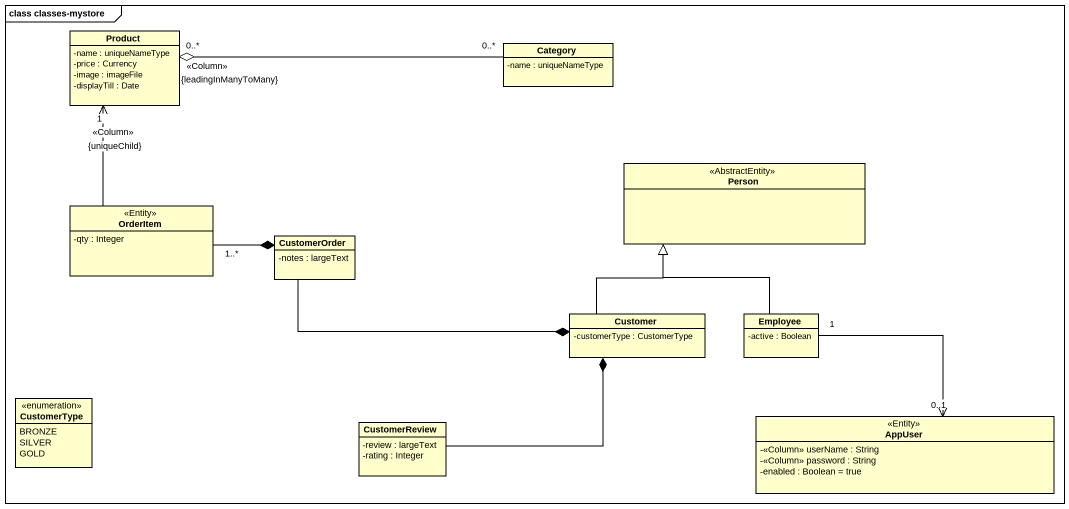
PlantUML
@startuml
mainframe class classes-mystore
hide circle
hide empty members
skinparam classAttributeIconSize 0
class Product {
  -name : uniqueNameType
  -price : Currency
  -image : imageFile
  -displayTill : Date
}
class Category {
  -name : uniqueNameType
}
class "Person" as Person_ <<AbstractEntity>>
class OrderItem <<Entity>> {
  -qty : Integer
}
class CustomerOrder {
  -notes : largeText
}
class Customer {
  -customerType : CustomerType
}
class Employee {
  -active : Boolean
}
enum CustomerType {
  BRONZE
  SILVER
  GOLD
}
class AppUser <<Entity>> {
  -<<Column>> userName : String
  -<<Column>> password : String
  -enabled : Boolean = true
}
class CustomerReview {
  -review : largeText
  -rating : Integer
}
Product "0..*\n<<Column>>\n{leadingInManyToMany}" o-right- "0..*" Category
OrderItem -up-> "1\n<<Column>>\n{uniqueChild}" Product
CustomerOrder *-left- "1..*" OrderItem
Customer -up-|> Person_
Customer *-left- CustomerOrder
Customer *-left- CustomerReview
Employee -up-|> Person_
Employee "1" --> "0..1" AppUser
@enduml
